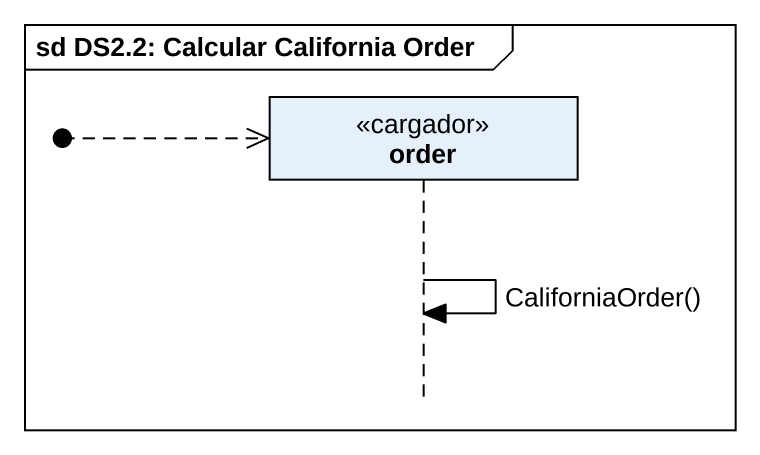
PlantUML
@startuml
mainframe sd DS2.2: Calcular California Order
hide footbox
participant order <<cargador>>

[o-->> order
order -> order : CaliforniaOrder()
@enduml
